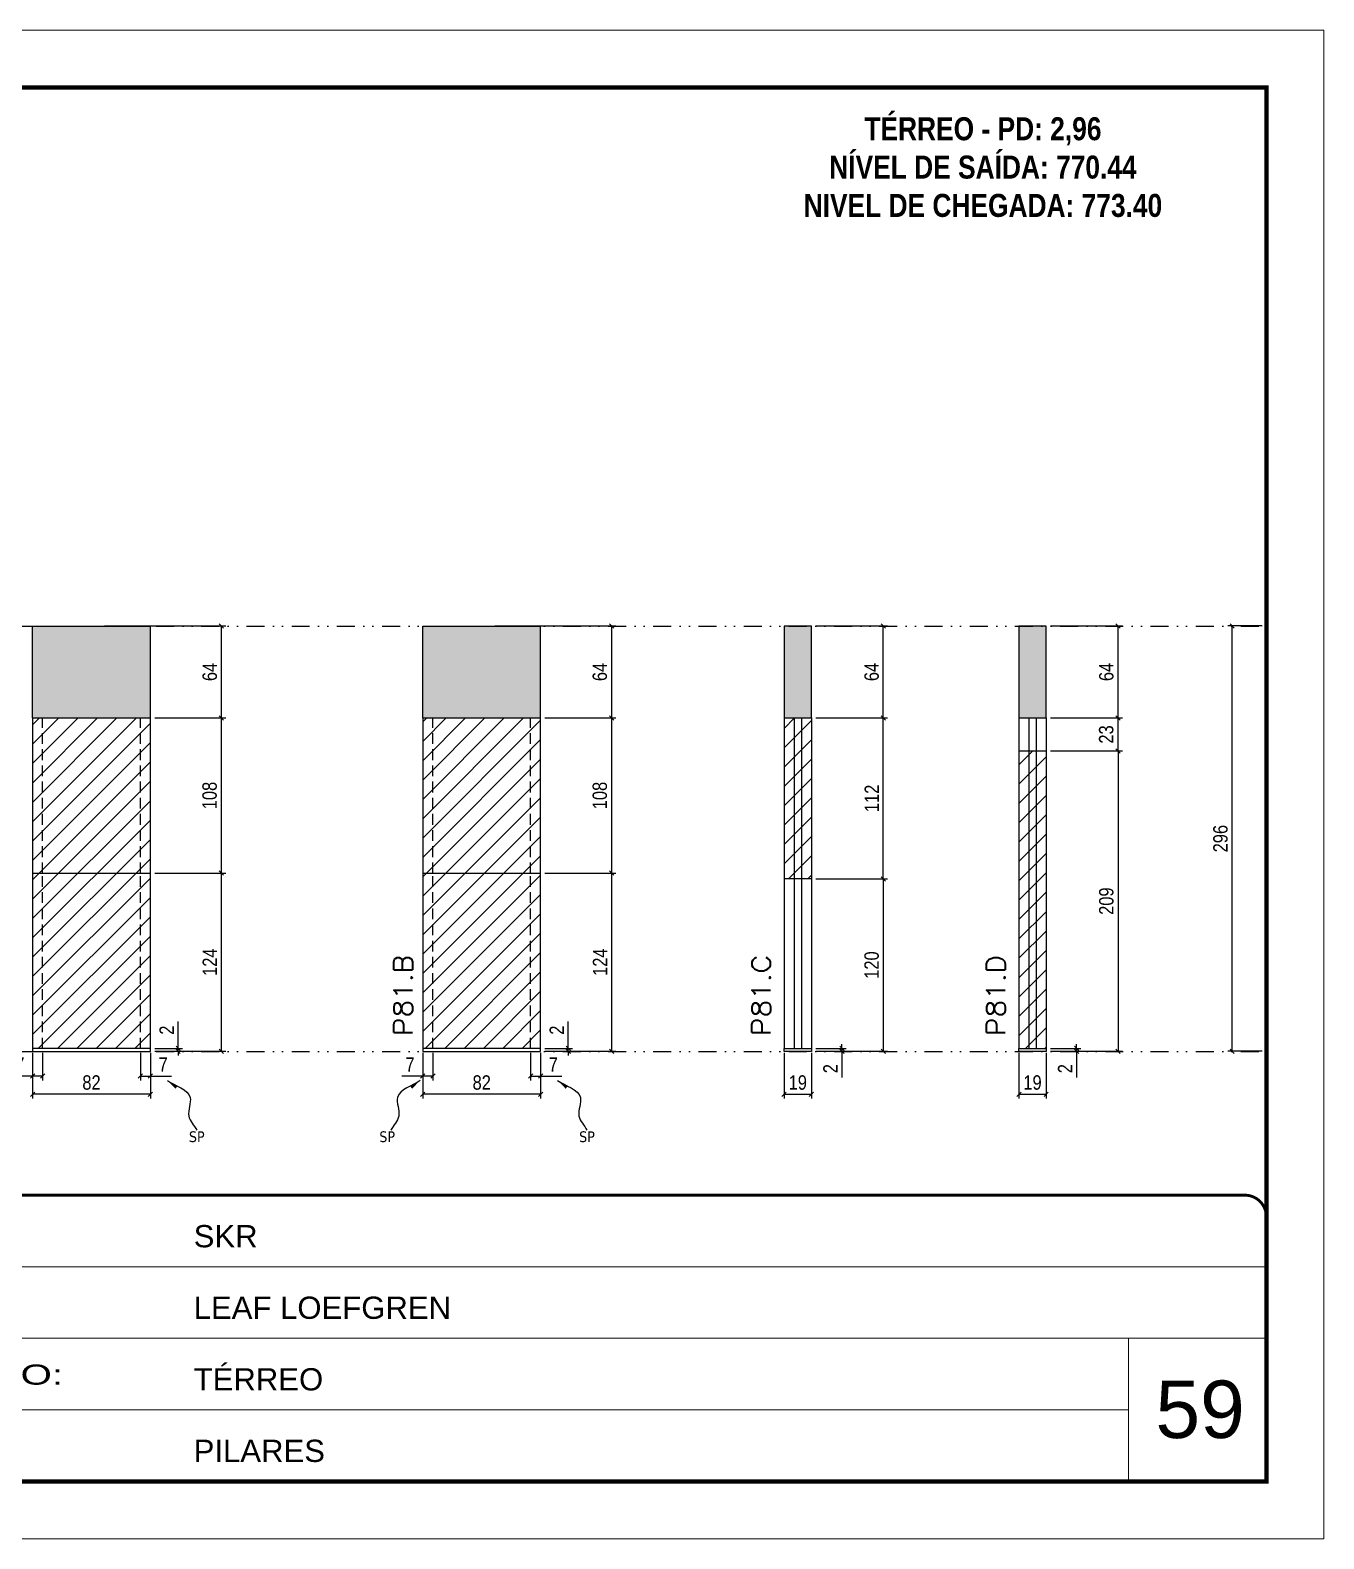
# Model space of a CAD drawing. Extents: x 14400 to 27878, y -21631 to 6985.
# Drawn here: x 18168 to 19068, y -10145 to -9095 of the extents above; entities that cross this region are included whole.
import ezdxf

# ---------------------------------------------------------------- set-up
doc = ezdxf.new("R2010")
doc.units = 0
for name, pattern in [('CONTINUO', [0]), ('DASHED', [0.75, 0.5, -0.25]), ('DIVIDE2', [0.625, 0.25, -0.125, 0, -0.125, 0, -0.125]), ('HIDDEN', [0.375, 0.25, -0.125])]:
    doc.linetypes.add(name, pattern=pattern)
for name, color, linetype, lineweight in [('CARIMBO', 255, 'Continuous', 9), ('Folhas', 255, 'Continuous', 9), ('Hachura', 251, 'Continuous', 9), ('SARRAFO DE PRESSAO', 251, 'DASHED', 9), ('Texto Seção', 7, 'Continuous', 15)]:
    doc.layers.add(name, color=color, linetype=linetype, lineweight=lineweight)
for name, color, linetype in [('COTA', 241, 'Continuous'), ('NOMENCLATURA', 7, 'Continuous'), ('Nível', 160, 'Continuous'), ('Painéis', 200, 'Continuous'), ('SARR_2.2x7', 40, 'Continuous'), ('Sarrafo de Pressão', 42, 'HIDDEN'), ('texto', 7, 'Continuous')]:
    doc.layers.add(name, color=color, linetype=linetype)
doc.styles.add('ARIAL', font='arial.ttf')
doc.styles.add('COTA TECNICA', font='techl___.ttf', dxfattribs={"height": 10})
doc.styles.add('COTA TECNICA-50', font='techl___.ttf', dxfattribs={"height": 10})
doc.styles.add('REGUA-120', font='ROMANS.shx', dxfattribs={"height": 15})
doc.styles.add('ROMANC', font='techb___.ttf', dxfattribs={"height": 2.5})
doc.styles.get("Standard").update_dxf_attribs({"font": 'arial.ttf'})
doc.styles.add('Tecnologia', font='')
doc.styles.get('Tecnologia').set_extended_font_data('Forgotten Futurist')
doc.dimstyles.new('COTA PAINEL-50', dxfattribs={"dimtxt": 10, "dimasz": 3, "dimexe": 3, "dimexo": 3, "dimgap": 3, "dimtad": 1, "dimdec": 1, "dimzin": 12, "dimdsep": 46, "dimtxsty": 'COTA TECNICA-50', "dimblk1": 'OBLIQUE', "dimblk2": 'OBLIQUE', "dimsah": 1, "dimcen": 0.9, "dimclrd": 4, "dimclre": 4, "dimclrt": 240, "dimadec": 1, "dimazin": 3, "dimtfac": 1, "dimtdec": 1, "dimtmove": 0, "dimatfit": 3, "dimfxl": 1, "dimtolj": 1, "dimtzin": 12, "dimarcsym": 0})
doc.dimstyles.new('PAINEL', dxfattribs={"dimtxt": 10, "dimasz": 3, "dimexe": 3, "dimexo": 3, "dimgap": 3, "dimtad": 1, "dimdec": 1, "dimzin": 12, "dimdsep": 46, "dimtxsty": 'COTA TECNICA', "dimblk1": 'OBLIQUE', "dimblk2": 'OBLIQUE', "dimsah": 1, "dimcen": 0.9, "dimclrd": 4, "dimclre": 4, "dimclrt": 240, "dimadec": 1, "dimazin": 3, "dimtfac": 1, "dimtdec": 1, "dimtmove": 0, "dimatfit": 3, "dimfxl": 1, "dimtolj": 1, "dimtzin": 12, "dimarcsym": 0})
doc.dimstyles.get("Standard").update_dxf_attribs({"dimtxt": 0.18, "dimasz": 0.18, "dimexe": 0.18, "dimexo": 0.0625, "dimgap": 0.09, "dimtad": 0, "dimtih": 1, "dimtoh": 1, "dimdec": 4, "dimzin": 0, "dimdsep": 46, "dimtxsty": 'Standard', "dimcen": 0.09, "dimadec": 0, "dimazin": 0, "dimtfac": 1, "dimtdec": 4, "dimtofl": 0, "dimtmove": 0, "dimatfit": 3, "dimfxl": 1, "dimtolj": 1, "dimtzin": 0, "dimarcsym": 0})

# ---------------------------------------------------------------- blocks, each defined once
blk = doc.blocks.new('9999999999')
at = {"color": 30, "linetype": 'CONTINUO'}
for p, q in [((98564.6, 34379.6), (99584, 34379.6)), ((98564.6, 34329.8), (99488, 34329.8)), ((99584, 34329.8), (99488, 34329.8)), ((99488, 34329.8), (99488, 34230.2)), ((98564.6, 34280), (99488, 34280))]:
    blk.add_line(p, q, dxfattribs=at)
at = {"color": 30, "linetype": 'CONTINUO', "const_width": 2}
blk.add_lwpolyline([(99584, 34230.2), (99584, 34414.4, 0.414214), (99569, 34429.4), (98229, 34429.4, 0.414214), (98214, 34414.4), (98214, 34245.2, 0.414214), (98229, 34230.2), (99584, 34230.2)], format="xyb", dxfattribs=at)
at = {"layer": 'Folhas'}
blk.add_lwpolyline([(98139, 34190.2), (99624, 34190.2), (99624, 35240.2), (98139, 35240.2)], close=True, dxfattribs=at)
at = {"layer": 'Folhas', "color": 30, "const_width": 3}
blk.add_lwpolyline([(98214, 34230.2), (99584, 34230.2), (99584, 35200.2), (98214, 35200.2)], close=True, dxfattribs=at)
at = {"color": 7, "linetype": 'Continuous', "ltscale": 5, "style": 'ARIAL'}
for s, height, p in [('SKR', 15.48, (98837.7, 34393.1)), ('LEAF LOEFGREN', 15.483, (98837.7, 34343.3)), ('TÉRREO', 15.48, (98837.7, 34293.5)), ('PILARES', 15.48, (98837.7, 34243.7))]:
    blk.add_text(s, height=height, dxfattribs=at).set_placement(p)
at = {"layer": 'Folhas', "color": 7, "style": 'Tecnologia', "width": 1.5}
blk.add_text('PAVIMENTO:', height=14, dxfattribs=at).set_placement((98573.7, 34297.5))
blk = doc.blocks.new('_Oblique')
at = {"color": 0, "linetype": 'ByBlock', "lineweight": -2}
blk.add_line((-0.5, -0.5), (0.5, 0.5), dxfattribs=at)
blk = doc.blocks.new('*D1686')
at = {"layer": 'COTA', "color": 4, "lineweight": -2, "transparency": 16777216}
for p, q in [((18170.1, -9807), (18170.1, -9838.9)), ((18252.1, -9807), (18252.1, -9838.9)), ((18252.1, -9835.9), (18170.1, -9835.9))]:
    blk.add_line(p, q, dxfattribs=at)
at = {"layer": 'Defpoints', "color": 0, "transparency": 16777216}
for p in [(18170.1, -9804), (18252.1, -9804), (18170.1, -9835.9)]:
    blk.add_point(p, dxfattribs=at)
at = {"layer": 'COTA', "color": 4, "lineweight": -2, "transparency": 16777216, "xscale": 3, "yscale": 3, "zscale": 3, "rotation": 180}
blk.add_blockref('_Oblique', (18170.1, -9835.9), dxfattribs=at)
at = {"layer": 'COTA', "color": 4, "lineweight": -2, "transparency": 16777216, "xscale": 3, "yscale": 3, "zscale": 3}
blk.add_blockref('_Oblique', (18252.1, -9835.9), dxfattribs=at)
at = {"layer": 'COTA', "color": 240, "transparency": 16777216, "insert": (18211.1, -9827.8), "char_height": 10, "attachment_point": 5, "style": 'COTA TECNICA'}
blk.add_mtext('\\A1;82', dxfattribs=at)
blk = doc.blocks.new('*D1687')
at = {"layer": 'COTA', "color": 4, "lineweight": -2, "transparency": 16777216}
for p, q in [((18245.1, -9807), (18245.1, -9826.3)), ((18252.1, -9809), (18252.1, -9826.3)), ((18245.1, -9823.3), (18252.1, -9823.3)), ((18252.1, -9823.3), (18266.8, -9823.3))]:
    blk.add_line(p, q, dxfattribs=at)
at = {"layer": 'Defpoints', "color": 0, "transparency": 16777216}
for p in [(18245.1, -9804), (18252.1, -9806), (18252.1, -9823.3)]:
    blk.add_point(p, dxfattribs=at)
at = {"layer": 'COTA', "color": 4, "lineweight": -2, "transparency": 16777216, "xscale": 3, "yscale": 3, "zscale": 3, "rotation": 180}
blk.add_blockref('_Oblique', (18245.1, -9823.3), dxfattribs=at)
at = {"layer": 'COTA', "color": 4, "lineweight": -2, "transparency": 16777216, "xscale": 3, "yscale": 3, "zscale": 3}
blk.add_blockref('_Oblique', (18252.1, -9823.3), dxfattribs=at)
at = {"layer": 'COTA', "color": 240, "transparency": 16777216, "insert": (18261, -9815.2), "char_height": 10, "attachment_point": 5, "style": 'COTA TECNICA-50'}
blk.add_mtext('\\A1;7', dxfattribs=at)
blk = doc.blocks.new('*D1688')
at = {"layer": 'COTA', "color": 4, "lineweight": -2, "transparency": 16777216}
for p, q in [((18170.1, -9809), (18170.1, -9826.3)), ((18177.1, -9807), (18177.1, -9826.3)), ((18170.1, -9823.3), (18155.4, -9823.3)), ((18177.1, -9823.3), (18170.1, -9823.3))]:
    blk.add_line(p, q, dxfattribs=at)
at = {"layer": 'Defpoints', "color": 0, "transparency": 16777216}
for p in [(18170.1, -9806), (18177.1, -9804), (18170.1, -9823.3)]:
    blk.add_point(p, dxfattribs=at)
at = {"layer": 'COTA', "color": 4, "lineweight": -2, "transparency": 16777216, "xscale": 3, "yscale": 3, "zscale": 3, "rotation": 180}
blk.add_blockref('_Oblique', (18170.1, -9823.3), dxfattribs=at)
at = {"layer": 'COTA', "color": 4, "lineweight": -2, "transparency": 16777216, "xscale": 3, "yscale": 3, "zscale": 3}
blk.add_blockref('_Oblique', (18177.1, -9823.3), dxfattribs=at)
at = {"layer": 'COTA', "color": 240, "transparency": 16777216, "insert": (18161.2, -9815.2), "char_height": 10, "attachment_point": 5, "style": 'COTA TECNICA-50'}
blk.add_mtext('\\A1;7', dxfattribs=at)
blk = doc.blocks.new('*D1689')
at = {"layer": 'COTA', "color": 4, "lineweight": -2, "transparency": 16777216}
for p, q in [((18271.4, -9804), (18271.4, -9785.2)), ((18255.1, -9804), (18274.4, -9804)), ((18255.1, -9806), (18274.4, -9806)), ((18271.4, -9806), (18271.4, -9804)), ((18271.4, -9806), (18271.4, -9809))]:
    blk.add_line(p, q, dxfattribs=at)
at = {"layer": 'Defpoints', "color": 0, "transparency": 16777216}
for p in [(18252.1, -9804), (18252.1, -9806), (18271.4, -9806)]:
    blk.add_point(p, dxfattribs=at)
at = {"layer": 'COTA', "color": 4, "lineweight": -2, "transparency": 16777216, "xscale": 3, "yscale": 3, "zscale": 3}
for p, rotation in [((18271.4, -9804), 270), ((18271.4, -9806), 90)]:
    blk.add_blockref('_Oblique', p, dxfattribs=dict(at, rotation=rotation))
at = {"layer": 'COTA', "color": 240, "transparency": 16777216, "insert": (18263.4, -9791.3), "char_height": 10, "attachment_point": 5, "rotation": 90, "style": 'COTA TECNICA-50'}
blk.add_mtext('\\A1;2', dxfattribs=at)
blk = doc.blocks.new('*D1690')
at = {"layer": 'COTA', "color": 4, "lineweight": -2, "transparency": 16777216}
for p, q in [((18220.1, -9510), (18304.5, -9510)), ((18301.5, -9574), (18301.5, -9510)), ((18255.1, -9574), (18304.5, -9574))]:
    blk.add_line(p, q, dxfattribs=at)
at = {"layer": 'Defpoints', "color": 0, "transparency": 16777216}
for p in [(18217.1, -9510), (18301.5, -9510), (18252.1, -9574)]:
    blk.add_point(p, dxfattribs=at)
at = {"layer": 'COTA', "color": 4, "lineweight": -2, "transparency": 16777216, "xscale": 3, "yscale": 3, "zscale": 3}
for p, rotation in [((18301.5, -9510), 90), ((18301.5, -9574), 270)]:
    blk.add_blockref('_Oblique', p, dxfattribs=dict(at, rotation=rotation))
at = {"layer": 'COTA', "color": 240, "transparency": 16777216, "insert": (18293.4, -9542), "char_height": 10, "attachment_point": 5, "rotation": 90, "style": 'COTA TECNICA-50'}
blk.add_mtext('\\A1;64', dxfattribs=at)
blk = doc.blocks.new('*D1691')
at = {"layer": 'COTA', "color": 4, "linetype": 'ByBlock', "lineweight": -2, "transparency": 16777216}
for p, q in [((18255.1, -9682), (18304.5, -9682)), ((18301.5, -9806), (18301.5, -9682)), ((18255.1, -9806), (18304.5, -9806))]:
    blk.add_line(p, q, dxfattribs=at)
at = {"layer": 'Defpoints', "color": 0, "linetype": 'ByBlock', "transparency": 16777216}
for p in [(18252.1, -9682), (18301.5, -9682), (18252.1, -9806)]:
    blk.add_point(p, dxfattribs=at)
at = {"layer": 'COTA', "color": 4, "linetype": 'ByBlock', "lineweight": -2, "transparency": 16777216, "xscale": 3, "yscale": 3, "zscale": 3}
for p, rotation in [((18301.5, -9682), 90), ((18301.5, -9806), 270)]:
    blk.add_blockref('_Oblique', p, dxfattribs=dict(at, rotation=rotation))
at = {"layer": 'COTA', "color": 240, "linetype": 'ByBlock', "transparency": 16777216, "insert": (18293.4, -9744), "char_height": 10, "attachment_point": 5, "rotation": 90, "style": 'COTA TECNICA'}
blk.add_mtext('\\A1;124', dxfattribs=at)
blk = doc.blocks.new('*D1692')
at = {"layer": 'COTA', "color": 4, "linetype": 'ByBlock', "lineweight": -2, "transparency": 16777216}
for p, q in [((18255.1, -9682), (18304.5, -9682)), ((18301.5, -9806), (18301.5, -9682)), ((18255.1, -9806), (18304.5, -9806))]:
    blk.add_line(p, q, dxfattribs=at)
at = {"layer": 'Defpoints', "color": 0, "linetype": 'ByBlock', "transparency": 16777216}
for p in [(18252.1, -9682), (18301.5, -9682), (18252.1, -9806)]:
    blk.add_point(p, dxfattribs=at)
at = {"layer": 'COTA', "color": 4, "linetype": 'ByBlock', "lineweight": -2, "transparency": 16777216, "xscale": 3, "yscale": 3, "zscale": 3}
for p, rotation in [((18301.5, -9682), 90), ((18301.5, -9806), 270)]:
    blk.add_blockref('_Oblique', p, dxfattribs=dict(at, rotation=rotation))
at = {"layer": 'COTA', "color": 240, "linetype": 'ByBlock', "transparency": 16777216, "insert": (18293.4, -9744), "char_height": 10, "attachment_point": 5, "rotation": 90, "style": 'COTA TECNICA'}
blk.add_mtext('\\A1;124', dxfattribs=at)
blk = doc.blocks.new('*D2408')
at = {"layer": 'COTA', "color": 4, "lineweight": -2, "transparency": 16777216}
for p, q in [((19025.5, -9510), (19001.7, -9510)), ((19004.7, -9806), (19004.7, -9510)), ((19025.5, -9806), (19001.7, -9806))]:
    blk.add_line(p, q, dxfattribs=at)
at = {"layer": 'Defpoints', "color": 0, "transparency": 16777216}
for p in [(19004.7, -9510), (19028.5, -9510), (19028.5, -9806)]:
    blk.add_point(p, dxfattribs=at)
at = {"layer": 'COTA', "color": 4, "lineweight": -2, "transparency": 16777216, "xscale": 3, "yscale": 3, "zscale": 3}
for p, rotation in [((19004.7, -9510), 90), ((19004.7, -9806), 270)]:
    blk.add_blockref('_Oblique', p, dxfattribs=dict(at, rotation=rotation))
at = {"layer": 'COTA', "color": 240, "transparency": 16777216, "insert": (18996.6, -9658), "char_height": 10, "attachment_point": 5, "rotation": 90, "style": 'COTA TECNICA'}
blk.add_mtext('\\A1;296', dxfattribs=at)
blk = doc.blocks.new('*D2409')
at = {"layer": 'COTA', "color": 4, "lineweight": -2, "transparency": 16777216}
for p, q in [((18255.1, -9574), (18304.5, -9574)), ((18301.5, -9682), (18301.5, -9574)), ((18255.1, -9682), (18304.5, -9682))]:
    blk.add_line(p, q, dxfattribs=at)
at = {"layer": 'Defpoints', "color": 0, "transparency": 16777216}
for p in [(18252.1, -9574), (18301.5, -9574), (18252.1, -9682)]:
    blk.add_point(p, dxfattribs=at)
at = {"layer": 'COTA', "color": 4, "lineweight": -2, "transparency": 16777216, "xscale": 3, "yscale": 3, "zscale": 3}
for p, rotation in [((18301.5, -9574), 90), ((18301.5, -9682), 270)]:
    blk.add_blockref('_Oblique', p, dxfattribs=dict(at, rotation=rotation))
at = {"layer": 'COTA', "color": 240, "transparency": 16777216, "insert": (18293.3, -9628), "char_height": 10, "attachment_point": 5, "rotation": 90, "style": 'COTA TECNICA'}
blk.add_mtext('\\A1;108', dxfattribs=at)
blk = doc.blocks.new('*D2410')
at = {"layer": 'COTA', "color": 4, "lineweight": -2, "transparency": 16777216}
for p, q in [((18441.6, -9807), (18441.6, -9838.9)), ((18523.6, -9807), (18523.6, -9838.9)), ((18523.6, -9835.9), (18441.6, -9835.9))]:
    blk.add_line(p, q, dxfattribs=at)
at = {"layer": 'Defpoints', "color": 0, "transparency": 16777216}
for p in [(18441.6, -9804), (18523.6, -9804), (18441.6, -9835.9)]:
    blk.add_point(p, dxfattribs=at)
at = {"layer": 'COTA', "color": 4, "lineweight": -2, "transparency": 16777216, "xscale": 3, "yscale": 3, "zscale": 3, "rotation": 180}
blk.add_blockref('_Oblique', (18441.6, -9835.9), dxfattribs=at)
at = {"layer": 'COTA', "color": 4, "lineweight": -2, "transparency": 16777216, "xscale": 3, "yscale": 3, "zscale": 3}
blk.add_blockref('_Oblique', (18523.6, -9835.9), dxfattribs=at)
at = {"layer": 'COTA', "color": 240, "transparency": 16777216, "insert": (18482.6, -9827.8), "char_height": 10, "attachment_point": 5, "style": 'COTA TECNICA'}
blk.add_mtext('\\A1;82', dxfattribs=at)
blk = doc.blocks.new('*D2411')
at = {"layer": 'COTA', "color": 4, "lineweight": -2, "transparency": 16777216}
for p, q in [((18516.6, -9807), (18516.6, -9826.3)), ((18523.6, -9809), (18523.6, -9826.3)), ((18516.6, -9823.3), (18523.6, -9823.3)), ((18523.6, -9823.3), (18538.3, -9823.3))]:
    blk.add_line(p, q, dxfattribs=at)
at = {"layer": 'Defpoints', "color": 0, "transparency": 16777216}
for p in [(18516.6, -9804), (18523.6, -9806), (18523.6, -9823.3)]:
    blk.add_point(p, dxfattribs=at)
at = {"layer": 'COTA', "color": 4, "lineweight": -2, "transparency": 16777216, "xscale": 3, "yscale": 3, "zscale": 3, "rotation": 180}
blk.add_blockref('_Oblique', (18516.6, -9823.3), dxfattribs=at)
at = {"layer": 'COTA', "color": 4, "lineweight": -2, "transparency": 16777216, "xscale": 3, "yscale": 3, "zscale": 3}
blk.add_blockref('_Oblique', (18523.6, -9823.3), dxfattribs=at)
at = {"layer": 'COTA', "color": 240, "transparency": 16777216, "insert": (18532.4, -9815.2), "char_height": 10, "attachment_point": 5, "style": 'COTA TECNICA-50'}
blk.add_mtext('\\A1;7', dxfattribs=at)
blk = doc.blocks.new('*D2412')
at = {"layer": 'COTA', "color": 4, "lineweight": -2, "transparency": 16777216}
for p, q in [((18441.6, -9809), (18441.6, -9826.3)), ((18448.6, -9807), (18448.6, -9826.3)), ((18441.6, -9823.3), (18426.9, -9823.3)), ((18448.6, -9823.3), (18441.6, -9823.3))]:
    blk.add_line(p, q, dxfattribs=at)
at = {"layer": 'Defpoints', "color": 0, "transparency": 16777216}
for p in [(18441.6, -9806), (18448.6, -9804), (18441.6, -9823.3)]:
    blk.add_point(p, dxfattribs=at)
at = {"layer": 'COTA', "color": 4, "lineweight": -2, "transparency": 16777216, "xscale": 3, "yscale": 3, "zscale": 3, "rotation": 180}
blk.add_blockref('_Oblique', (18441.6, -9823.3), dxfattribs=at)
at = {"layer": 'COTA', "color": 4, "lineweight": -2, "transparency": 16777216, "xscale": 3, "yscale": 3, "zscale": 3}
blk.add_blockref('_Oblique', (18448.6, -9823.3), dxfattribs=at)
at = {"layer": 'COTA', "color": 240, "transparency": 16777216, "insert": (18432.7, -9815.2), "char_height": 10, "attachment_point": 5, "style": 'COTA TECNICA-50'}
blk.add_mtext('\\A1;7', dxfattribs=at)
blk = doc.blocks.new('*D2413')
at = {"layer": 'COTA', "color": 4, "lineweight": -2, "transparency": 16777216}
for p, q in [((18542.8, -9804), (18542.8, -9785.2)), ((18526.6, -9804), (18545.8, -9804)), ((18526.6, -9806), (18545.8, -9806)), ((18542.8, -9806), (18542.8, -9804)), ((18542.8, -9806), (18542.8, -9809))]:
    blk.add_line(p, q, dxfattribs=at)
at = {"layer": 'Defpoints', "color": 0, "transparency": 16777216}
for p in [(18523.6, -9804), (18523.6, -9806), (18542.8, -9806)]:
    blk.add_point(p, dxfattribs=at)
at = {"layer": 'COTA', "color": 4, "lineweight": -2, "transparency": 16777216, "xscale": 3, "yscale": 3, "zscale": 3}
for p, rotation in [((18542.8, -9804), 270), ((18542.8, -9806), 90)]:
    blk.add_blockref('_Oblique', p, dxfattribs=dict(at, rotation=rotation))
at = {"layer": 'COTA', "color": 240, "transparency": 16777216, "insert": (18534.8, -9791.3), "char_height": 10, "attachment_point": 5, "rotation": 90, "style": 'COTA TECNICA-50'}
blk.add_mtext('\\A1;2', dxfattribs=at)
blk = doc.blocks.new('*D2414')
at = {"layer": 'COTA', "color": 4, "lineweight": -2, "transparency": 16777216}
for p, q in [((18491.6, -9510), (18576, -9510)), ((18573, -9574), (18573, -9510)), ((18526.6, -9574), (18576, -9574))]:
    blk.add_line(p, q, dxfattribs=at)
at = {"layer": 'Defpoints', "color": 0, "transparency": 16777216}
for p in [(18488.6, -9510), (18573, -9510), (18523.6, -9574)]:
    blk.add_point(p, dxfattribs=at)
at = {"layer": 'COTA', "color": 4, "lineweight": -2, "transparency": 16777216, "xscale": 3, "yscale": 3, "zscale": 3}
for p, rotation in [((18573, -9510), 90), ((18573, -9574), 270)]:
    blk.add_blockref('_Oblique', p, dxfattribs=dict(at, rotation=rotation))
at = {"layer": 'COTA', "color": 240, "transparency": 16777216, "insert": (18564.8, -9542), "char_height": 10, "attachment_point": 5, "rotation": 90, "style": 'COTA TECNICA-50'}
blk.add_mtext('\\A1;64', dxfattribs=at)
blk = doc.blocks.new('*D2415')
at = {"layer": 'COTA', "color": 4, "linetype": 'ByBlock', "lineweight": -2, "transparency": 16777216}
for p, q in [((18526.6, -9682), (18576, -9682)), ((18573, -9806), (18573, -9682)), ((18526.6, -9806), (18576, -9806))]:
    blk.add_line(p, q, dxfattribs=at)
at = {"layer": 'Defpoints', "color": 0, "linetype": 'ByBlock', "transparency": 16777216}
for p in [(18523.6, -9682), (18573, -9682), (18523.6, -9806)]:
    blk.add_point(p, dxfattribs=at)
at = {"layer": 'COTA', "color": 4, "linetype": 'ByBlock', "lineweight": -2, "transparency": 16777216, "xscale": 3, "yscale": 3, "zscale": 3}
for p, rotation in [((18573, -9682), 90), ((18573, -9806), 270)]:
    blk.add_blockref('_Oblique', p, dxfattribs=dict(at, rotation=rotation))
at = {"layer": 'COTA', "color": 240, "linetype": 'ByBlock', "transparency": 16777216, "insert": (18564.9, -9744), "char_height": 10, "attachment_point": 5, "rotation": 90, "style": 'COTA TECNICA'}
blk.add_mtext('\\A1;124', dxfattribs=at)
blk = doc.blocks.new('*D2416')
at = {"layer": 'COTA', "color": 4, "linetype": 'ByBlock', "lineweight": -2, "transparency": 16777216}
for p, q in [((18526.6, -9682), (18576, -9682)), ((18573, -9806), (18573, -9682)), ((18526.6, -9806), (18576, -9806))]:
    blk.add_line(p, q, dxfattribs=at)
at = {"layer": 'Defpoints', "color": 0, "linetype": 'ByBlock', "transparency": 16777216}
for p in [(18523.6, -9682), (18573, -9682), (18523.6, -9806)]:
    blk.add_point(p, dxfattribs=at)
at = {"layer": 'COTA', "color": 4, "linetype": 'ByBlock', "lineweight": -2, "transparency": 16777216, "xscale": 3, "yscale": 3, "zscale": 3}
for p, rotation in [((18573, -9682), 90), ((18573, -9806), 270)]:
    blk.add_blockref('_Oblique', p, dxfattribs=dict(at, rotation=rotation))
at = {"layer": 'COTA', "color": 240, "linetype": 'ByBlock', "transparency": 16777216, "insert": (18564.9, -9744), "char_height": 10, "attachment_point": 5, "rotation": 90, "style": 'COTA TECNICA'}
blk.add_mtext('\\A1;124', dxfattribs=at)
blk = doc.blocks.new('*D2417')
at = {"layer": 'COTA', "color": 4, "lineweight": -2, "transparency": 16777216}
for p, q in [((18526.6, -9574), (18576, -9574)), ((18573, -9682), (18573, -9574)), ((18526.6, -9682), (18576, -9682))]:
    blk.add_line(p, q, dxfattribs=at)
at = {"layer": 'Defpoints', "color": 0, "transparency": 16777216}
for p in [(18523.6, -9574), (18573, -9574), (18523.6, -9682)]:
    blk.add_point(p, dxfattribs=at)
at = {"layer": 'COTA', "color": 4, "lineweight": -2, "transparency": 16777216, "xscale": 3, "yscale": 3, "zscale": 3}
for p, rotation in [((18573, -9574), 90), ((18573, -9682), 270)]:
    blk.add_blockref('_Oblique', p, dxfattribs=dict(at, rotation=rotation))
at = {"layer": 'COTA', "color": 240, "transparency": 16777216, "insert": (18564.8, -9628), "char_height": 10, "attachment_point": 5, "rotation": 90, "style": 'COTA TECNICA'}
blk.add_mtext('\\A1;108', dxfattribs=at)
blk = doc.blocks.new('*D2418')
at = {"layer": 'COTA', "color": 4, "lineweight": -2, "transparency": 16777216}
for p, q in [((18856.3, -9807), (18856.3, -9838.9)), ((18875.3, -9807), (18875.3, -9838.9)), ((18856.3, -9835.9), (18875.3, -9835.9))]:
    blk.add_line(p, q, dxfattribs=at)
at = {"layer": 'Defpoints', "color": 0, "transparency": 16777216}
for p in [(18856.3, -9804), (18875.3, -9804), (18875.3, -9835.9)]:
    blk.add_point(p, dxfattribs=at)
at = {"layer": 'COTA', "color": 4, "lineweight": -2, "transparency": 16777216, "xscale": 3, "yscale": 3, "zscale": 3, "rotation": 180}
blk.add_blockref('_Oblique', (18856.3, -9835.9), dxfattribs=at)
at = {"layer": 'COTA', "color": 4, "lineweight": -2, "transparency": 16777216, "xscale": 3, "yscale": 3, "zscale": 3}
blk.add_blockref('_Oblique', (18875.3, -9835.9), dxfattribs=at)
at = {"layer": 'COTA', "color": 240, "transparency": 16777216, "insert": (18865.8, -9827.8), "char_height": 10, "attachment_point": 5, "style": 'COTA TECNICA'}
blk.add_mtext('\\A1;19', dxfattribs=at)
blk = doc.blocks.new('*D2419')
at = {"layer": 'COTA', "color": 4, "lineweight": -2, "transparency": 16777216}
for p, q in [((18878.3, -9804), (18899.5, -9804)), ((18878.3, -9806), (18899.5, -9806)), ((18896.5, -9804), (18896.5, -9801)), ((18896.5, -9804), (18896.5, -9806)), ((18896.5, -9806), (18896.5, -9824.2))]:
    blk.add_line(p, q, dxfattribs=at)
at = {"layer": 'Defpoints', "color": 0, "transparency": 16777216}
for p in [(18875.3, -9804), (18875.3, -9806), (18896.5, -9804)]:
    blk.add_point(p, dxfattribs=at)
at = {"layer": 'COTA', "color": 4, "lineweight": -2, "transparency": 16777216, "xscale": 3, "yscale": 3, "zscale": 3}
for p, rotation in [((18896.5, -9804), 270), ((18896.5, -9806), 90)]:
    blk.add_blockref('_Oblique', p, dxfattribs=dict(at, rotation=rotation))
at = {"layer": 'COTA', "color": 240, "transparency": 16777216, "insert": (18888.5, -9818.1), "char_height": 10, "attachment_point": 5, "rotation": 90, "style": 'COTA TECNICA-50'}
blk.add_mtext('\\A1;2', dxfattribs=at)
blk = doc.blocks.new('*D2420')
at = {"layer": 'COTA', "color": 4, "lineweight": -2, "transparency": 16777216}
for p, q in [((18878.3, -9597), (18928.3, -9597)), ((18925.3, -9597), (18925.3, -9806)), ((18878.3, -9806), (18928.3, -9806))]:
    blk.add_line(p, q, dxfattribs=at)
at = {"layer": 'Defpoints', "color": 0, "transparency": 16777216}
for p in [(18875.3, -9597), (18875.3, -9806), (18925.3, -9806)]:
    blk.add_point(p, dxfattribs=at)
at = {"layer": 'COTA', "color": 4, "lineweight": -2, "transparency": 16777216, "xscale": 3, "yscale": 3, "zscale": 3}
for p, rotation in [((18925.3, -9597), 90), ((18925.3, -9806), 270)]:
    blk.add_blockref('_Oblique', p, dxfattribs=dict(at, rotation=rotation))
at = {"layer": 'COTA', "color": 240, "transparency": 16777216, "insert": (18917.2, -9701.5), "char_height": 10, "attachment_point": 5, "rotation": 90, "style": 'COTA TECNICA'}
blk.add_mtext('\\A1;209', dxfattribs=at)
blk = doc.blocks.new('*D2421')
at = {"layer": 'COTA', "color": 4, "lineweight": -2, "transparency": 16777216}
for p, q in [((18878.3, -9510), (18928.3, -9510)), ((18925.3, -9574), (18925.3, -9510)), ((18878.3, -9574), (18928.3, -9574))]:
    blk.add_line(p, q, dxfattribs=at)
at = {"layer": 'Defpoints', "color": 0, "transparency": 16777216}
for p in [(18875.3, -9510), (18925.3, -9510), (18875.3, -9574)]:
    blk.add_point(p, dxfattribs=at)
at = {"layer": 'COTA', "color": 4, "lineweight": -2, "transparency": 16777216, "xscale": 3, "yscale": 3, "zscale": 3}
for p, rotation in [((18925.3, -9510), 90), ((18925.3, -9574), 270)]:
    blk.add_blockref('_Oblique', p, dxfattribs=dict(at, rotation=rotation))
at = {"layer": 'COTA', "color": 240, "transparency": 16777216, "insert": (18917.2, -9542), "char_height": 10, "attachment_point": 5, "rotation": 90, "style": 'COTA TECNICA'}
blk.add_mtext('\\A1;64', dxfattribs=at)
blk = doc.blocks.new('*D2422')
at = {"layer": 'COTA', "color": 4, "lineweight": -2, "transparency": 16777216}
for p, q in [((18878.3, -9574), (18928.3, -9574)), ((18925.3, -9597), (18925.3, -9574)), ((18878.3, -9597), (18928.3, -9597))]:
    blk.add_line(p, q, dxfattribs=at)
at = {"layer": 'Defpoints', "color": 0, "transparency": 16777216}
for p in [(18875.3, -9574), (18925.3, -9574), (18875.3, -9597)]:
    blk.add_point(p, dxfattribs=at)
at = {"layer": 'COTA', "color": 4, "lineweight": -2, "transparency": 16777216, "xscale": 3, "yscale": 3, "zscale": 3}
for p, rotation in [((18925.3, -9574), 90), ((18925.3, -9597), 270)]:
    blk.add_blockref('_Oblique', p, dxfattribs=dict(at, rotation=rotation))
at = {"layer": 'COTA', "color": 240, "transparency": 16777216, "insert": (18917.1, -9585.5), "char_height": 10, "attachment_point": 5, "rotation": 90, "style": 'COTA TECNICA'}
blk.add_mtext('\\A1;23', dxfattribs=at)
blk = doc.blocks.new('*D2423')
at = {"layer": 'COTA', "color": 4, "lineweight": -2, "transparency": 16777216}
for p, q in [((18693, -9807), (18693, -9838.9)), ((18712, -9807), (18712, -9838.9)), ((18693, -9835.9), (18712, -9835.9))]:
    blk.add_line(p, q, dxfattribs=at)
at = {"layer": 'Defpoints', "color": 0, "transparency": 16777216}
for p in [(18693, -9804), (18712, -9804), (18712, -9835.9)]:
    blk.add_point(p, dxfattribs=at)
at = {"layer": 'COTA', "color": 4, "lineweight": -2, "transparency": 16777216, "xscale": 3, "yscale": 3, "zscale": 3, "rotation": 180}
blk.add_blockref('_Oblique', (18693, -9835.9), dxfattribs=at)
at = {"layer": 'COTA', "color": 4, "lineweight": -2, "transparency": 16777216, "xscale": 3, "yscale": 3, "zscale": 3}
blk.add_blockref('_Oblique', (18712, -9835.9), dxfattribs=at)
at = {"layer": 'COTA', "color": 240, "transparency": 16777216, "insert": (18702.5, -9827.8), "char_height": 10, "attachment_point": 5, "style": 'COTA TECNICA'}
blk.add_mtext('\\A1;19', dxfattribs=at)
blk = doc.blocks.new('*D2424')
at = {"layer": 'COTA', "color": 4, "lineweight": -2, "transparency": 16777216}
for p, q in [((18715, -9804), (18736.2, -9804)), ((18715, -9806), (18736.2, -9806)), ((18733.2, -9804), (18733.2, -9801)), ((18733.2, -9804), (18733.2, -9806)), ((18733.2, -9806), (18733.2, -9824.2))]:
    blk.add_line(p, q, dxfattribs=at)
at = {"layer": 'Defpoints', "color": 0, "transparency": 16777216}
for p in [(18712, -9804), (18712, -9806), (18733.2, -9804)]:
    blk.add_point(p, dxfattribs=at)
at = {"layer": 'COTA', "color": 4, "lineweight": -2, "transparency": 16777216, "xscale": 3, "yscale": 3, "zscale": 3}
for p, rotation in [((18733.2, -9804), 270), ((18733.2, -9806), 90)]:
    blk.add_blockref('_Oblique', p, dxfattribs=dict(at, rotation=rotation))
at = {"layer": 'COTA', "color": 240, "transparency": 16777216, "insert": (18725.2, -9818.1), "char_height": 10, "attachment_point": 5, "rotation": 90, "style": 'COTA TECNICA-50'}
blk.add_mtext('\\A1;2', dxfattribs=at)
blk = doc.blocks.new('*D2425')
at = {"layer": 'COTA', "color": 4, "lineweight": -2, "transparency": 16777216}
for p, q in [((18715, -9686), (18765, -9686)), ((18762, -9686), (18762, -9806)), ((18715, -9806), (18765, -9806))]:
    blk.add_line(p, q, dxfattribs=at)
at = {"layer": 'Defpoints', "color": 0, "transparency": 16777216}
for p in [(18712, -9686), (18712, -9806), (18762, -9806)]:
    blk.add_point(p, dxfattribs=at)
at = {"layer": 'COTA', "color": 4, "lineweight": -2, "transparency": 16777216, "xscale": 3, "yscale": 3, "zscale": 3}
for p, rotation in [((18762, -9686), 90), ((18762, -9806), 270)]:
    blk.add_blockref('_Oblique', p, dxfattribs=dict(at, rotation=rotation))
at = {"layer": 'COTA', "color": 240, "transparency": 16777216, "insert": (18753.9, -9746), "char_height": 10, "attachment_point": 5, "rotation": 90, "style": 'COTA TECNICA'}
blk.add_mtext('\\A1;120', dxfattribs=at)
blk = doc.blocks.new('*D2426')
at = {"layer": 'COTA', "color": 4, "lineweight": -2, "transparency": 16777216}
for p, q in [((18715, -9510), (18765, -9510)), ((18762, -9574), (18762, -9510)), ((18715, -9574), (18765, -9574))]:
    blk.add_line(p, q, dxfattribs=at)
at = {"layer": 'Defpoints', "color": 0, "transparency": 16777216}
for p in [(18712, -9510), (18762, -9510), (18712, -9574)]:
    blk.add_point(p, dxfattribs=at)
at = {"layer": 'COTA', "color": 4, "lineweight": -2, "transparency": 16777216, "xscale": 3, "yscale": 3, "zscale": 3}
for p, rotation in [((18762, -9510), 90), ((18762, -9574), 270)]:
    blk.add_blockref('_Oblique', p, dxfattribs=dict(at, rotation=rotation))
at = {"layer": 'COTA', "color": 240, "transparency": 16777216, "insert": (18753.9, -9542), "char_height": 10, "attachment_point": 5, "rotation": 90, "style": 'COTA TECNICA'}
blk.add_mtext('\\A1;64', dxfattribs=at)
blk = doc.blocks.new('*D2427')
at = {"layer": 'COTA', "color": 4, "lineweight": -2, "transparency": 16777216}
for p, q in [((18715, -9574), (18765, -9574)), ((18762, -9686), (18762, -9574)), ((18715, -9686), (18765, -9686))]:
    blk.add_line(p, q, dxfattribs=at)
at = {"layer": 'Defpoints', "color": 0, "transparency": 16777216}
for p in [(18712, -9574), (18762, -9574), (18712, -9686)]:
    blk.add_point(p, dxfattribs=at)
at = {"layer": 'COTA', "color": 4, "lineweight": -2, "transparency": 16777216, "xscale": 3, "yscale": 3, "zscale": 3}
for p, rotation in [((18762, -9574), 90), ((18762, -9686), 270)]:
    blk.add_blockref('_Oblique', p, dxfattribs=dict(at, rotation=rotation))
at = {"layer": 'COTA', "color": 240, "transparency": 16777216, "insert": (18754, -9630), "char_height": 10, "attachment_point": 5, "rotation": 90, "style": 'COTA TECNICA'}
blk.add_mtext('\\A1;112', dxfattribs=at)

msp = doc.modelspace()

# ---------------------------------------------------------------- hatches: boundary and pattern name
at = {"layer": 'COTA'}
h = msp.add_hatch(dxfattribs=at)
h.set_pattern_fill('AR-CONC', color=256, scale=0.03)
h.paths.add_polyline_path([(18252.11, -9510.04), (18170.11, -9510.04), (18170.11, -9574.04), (18252.11, -9574.04)])
h.paths.add_polyline_path([(18523.58, -9510.04), (18441.58, -9510.04), (18441.58, -9574.04), (18523.58, -9574.04)])
h.paths.add_polyline_path([(18712.04, -9510.04), (18693.04, -9510.04), (18693.04, -9574.04), (18712.04, -9574.04)])
h.paths.add_polyline_path([(18875.32, -9510.04), (18856.32, -9510.04), (18856.32, -9574.04), (18875.32, -9574.04)])
at = {"layer": 'Hachura', "linetype": 'ByBlock'}
h = msp.add_hatch(dxfattribs=at)
h.set_pattern_fill('ANSI31', color=256, scale=3)
h.paths.add_polyline_path([(18252.11, -9574.04), (18170.11, -9574.04), (18170.11, -9682.04), (18252.11, -9682.04)])
h.paths.add_polyline_path([(18252.11, -9682.04), (18170.11, -9682.04), (18170.11, -9804.04), (18252.11, -9804.04)])
h.paths.add_polyline_path([(18523.58, -9682.04), (18441.58, -9682.04), (18441.58, -9804.04), (18523.58, -9804.04)])
h.paths.add_polyline_path([(18523.58, -9574.04), (18441.58, -9574.04), (18441.58, -9682.04), (18523.58, -9682.04)])
h.paths.add_polyline_path([(18712.04, -9574.04), (18693.04, -9574.04), (18693.04, -9686.04), (18712.04, -9686.04)])
h.paths.add_polyline_path([(18875.32, -9597.04), (18856.32, -9597.04), (18856.32, -9804.04), (18875.32, -9804.04)])

# ---------------------------------------------------------------- linework, layer by layer
at = {"layer": 'COTA', "linetype": 'ByBlock'}
for p, q in [((18170.11, -9574.04), (18170.11, -9510.04)), ((18252.11, -9574.04), (18252.11, -9510.04)), ((18441.58, -9574.04), (18441.58, -9510.04)), ((18523.58, -9574.04), (18523.58, -9510.04))]:
    msp.add_line(p, q, dxfattribs=at)
at = {"layer": 'COTA'}
for p, q in [((18170.11, -9510.04), (18252.11, -9510.04)), ((18441.58, -9510.04), (18523.58, -9510.04))]:
    msp.add_line(p, q, dxfattribs=at)
for points in [[(18693.04, -9574.04), (18712.04, -9574.04), (18712.04, -9510.04), (18693.04, -9510.04)], [(18856.32, -9574.04), (18875.32, -9574.04), (18875.32, -9510.04), (18856.32, -9510.04)]]:
    msp.add_lwpolyline(points, close=True, dxfattribs=at)
at = {"layer": 'Nível', "color": 4, "linetype": 'DIVIDE2', "ltscale": 50}
for p, q in [((17658.47, -9510.04), (19028.47, -9510.04)), ((17658.47, -9806.04), (19028.47, -9806.04))]:
    msp.add_line(p, q, dxfattribs=at)
at = {"layer": 'Painéis'}
for p, q in [((18170.11, -9574.04), (18252.11, -9574.04)), ((18170.11, -9574.04), (18170.11, -9804.04)), ((18252.11, -9804.04), (18252.11, -9574.04)), ((18441.58, -9574.04), (18523.58, -9574.04)), ((18441.58, -9574.04), (18441.58, -9804.04)), ((18523.58, -9804.04), (18523.58, -9574.04)), ((18693.04, -9574.04), (18693.04, -9804.04)), ((18693.04, -9574.04), (18712.04, -9574.04)), ((18712.04, -9574.04), (18712.04, -9804.04)), ((18856.32, -9574.04), (18856.32, -9804.04)), ((18856.32, -9574.04), (18875.32, -9574.04)), ((18875.32, -9574.04), (18875.32, -9804.04)), ((18875.32, -9597.04), (18856.32, -9597.04)), ((18170.11, -9682.04), (18252.11, -9682.04)), ((18441.58, -9682.04), (18523.58, -9682.04)), ((18712.04, -9686.04), (18693.04, -9686.04)), ((18693.04, -9804.04), (18712.04, -9804.04)), ((18693.04, -9804.04), (18712.04, -9804.04)), ((18693.04, -9806.04), (18693.04, -9804.04)), ((18712.04, -9806.04), (18693.04, -9806.04)), ((18712.04, -9804.04), (18712.04, -9806.04)), ((18856.32, -9804.04), (18875.32, -9804.04)), ((18856.32, -9804.04), (18875.32, -9804.04)), ((18856.32, -9806.04), (18856.32, -9804.04)), ((18875.32, -9806.04), (18856.32, -9806.04)), ((18875.32, -9804.04), (18875.32, -9806.04))]:
    msp.add_line(p, q, dxfattribs=at)
for points in [[(18252.11, -9804.04), (18170.11, -9804.04), (18170.11, -9806.04), (18252.11, -9806.04)], [(18523.58, -9804.04), (18441.58, -9804.04), (18441.58, -9806.04), (18523.58, -9806.04)]]:
    msp.add_lwpolyline(points, close=True, dxfattribs=at)
at = {"layer": 'SARR_2.2x7'}
for p, q in [((18700.04, -9574.04), (18700.04, -9686.04)), ((18705.04, -9574.04), (18705.04, -9686.04)), ((18863.32, -9574.04), (18863.32, -9597.04)), ((18868.32, -9574.04), (18868.32, -9597.04)), ((18863.32, -9597.04), (18863.32, -9804.04)), ((18868.32, -9597.04), (18868.32, -9804.04)), ((18700.04, -9686.04), (18700.04, -9804.04)), ((18705.04, -9686.04), (18705.04, -9804.04))]:
    msp.add_line(p, q, dxfattribs=at)
at = {"layer": 'Sarrafo de Pressão', "ltscale": 30}
for p, q in [((18177.11, -9574.04), (18177.11, -9574.04)), ((18177.11, -9682.04), (18177.11, -9574.04)), ((18245.11, -9574.04), (18245.11, -9574.04)), ((18245.11, -9682.04), (18245.11, -9574.04)), ((18448.58, -9682.04), (18448.58, -9574.04)), ((18448.58, -9574.04), (18448.58, -9574.04)), ((18516.58, -9682.04), (18516.58, -9574.04)), ((18516.58, -9574.04), (18516.58, -9574.04)), ((18177.11, -9675.37), (18177.11, -9675.37)), ((18245.11, -9675.37), (18245.11, -9675.37)), ((18448.58, -9675.37), (18448.58, -9675.37)), ((18516.58, -9675.37), (18516.58, -9675.37)), ((18177.11, -9804.04), (18177.11, -9682.04)), ((18177.11, -9682.04), (18177.11, -9682.04)), ((18245.11, -9804.04), (18245.11, -9682.04)), ((18245.11, -9682.04), (18245.11, -9682.04)), ((18448.58, -9804.04), (18448.58, -9682.04)), ((18448.58, -9682.04), (18448.58, -9682.04)), ((18516.58, -9804.04), (18516.58, -9682.04)), ((18516.58, -9682.04), (18516.58, -9682.04))]:
    msp.add_line(p, q, dxfattribs=at)

# ---------------------------------------------------------------- block references
at = {"layer": 'SARRAFO DE PRESSAO', "color": 6, "linetype": 'ByBlock'}
msp.add_blockref('9999999999', (-80555.51, -44335.53), dxfattribs=at)

# ---------------------------------------------------------------- texts
at = {"layer": 'CARIMBO', "style": 'ARIAL'}
msp.add_text('59', height=40, dxfattribs=at).set_placement((18951.33, -10075.18))
at = {"layer": 'NOMENCLATURA', "color": 2, "insert": (18831.31, -9129.26), "char_height": 16, "attachment_point": 2, "style": 'ROMANC'}
msp.add_mtext_dynamic_manual_height_columns('\\PTÉRREO - PD: 2,96\\PNÍVEL DE SAÍDA: 770.44\\PNIVEL DE CHEGADA: 773.40', width=432.3511, gutter_width=1, heights=[0], dxfattribs=at)
at = {"layer": 'texto', "color": 0, "char_height": 7.5, "attachment_point": 5}
for insert in [(18284.35, -9865.53), (18416.81, -9865.53), (18555.83, -9865.53)]:
    msp.add_mtext('{\\fTahoma|b0|i0|c0|p34;\\C4;SP}', dxfattribs=dict(at, insert=insert))
at = {"layer": 'Texto Seção', "style": 'REGUA-120', "width": 1.1}
for s, p in [('P81.B', (18434.33, -9795.28)), ('P81.C', (18683.59, -9795.28)), ('P81.D', (18846.87, -9795.28))]:
    msp.add_text(s, height=13, rotation=90, dxfattribs=at).set_placement(p)

# ---------------------------------------------------------------- dimensions: what is measured, and where the dimension line sits
at = {"layer": 'COTA'}
for base, p1, p2, angle, dimstyle, picture, middle in [((18301.47, -9510.04), (18252.11, -9574.04), (18217.11, -9510.04), 90, 'COTA PAINEL-50', '*D1690', (18293.37, -9542.04)), ((18572.95, -9510.04), (18523.58, -9574.04), (18488.58, -9510.04), 90, 'COTA PAINEL-50', '*D2414', (18564.85, -9542.04)), ((18762.03, -9510.04), (18712.04, -9574.04), (18712.04, -9510.04), 90, 'PAINEL', '*D2426', (18753.93, -9542.04)), ((18925.31, -9510.04), (18875.32, -9574.04), (18875.32, -9510.04), 90, 'PAINEL', '*D2421', (18917.21, -9542.04)), ((19004.74, -9510.04), (19028.47, -9806.04), (19028.47, -9510.04), 90, 'PAINEL', '*D2408', (18996.6, -9658.04)), ((18301.47, -9574.04), (18252.11, -9682.04), (18252.11, -9574.04), 90, 'PAINEL', '*D2409', (18293.35, -9628.04)), ((18572.95, -9574.04), (18523.58, -9682.04), (18523.58, -9574.04), 90, 'PAINEL', '*D2417', (18564.83, -9628.04)), ((18762.03, -9574.04), (18712.04, -9686.04), (18712.04, -9574.04), 90, 'PAINEL', '*D2427', (18753.98, -9630.04)), ((18925.31, -9574.04), (18875.32, -9597.04), (18875.32, -9574.04), 90, 'PAINEL', '*D2422', (18917.09, -9585.54)), ((18925.31, -9806.04), (18875.32, -9597.04), (18875.32, -9806.04), 90, 'PAINEL', '*D2420', (18917.18, -9701.54)), ((18762.03, -9806.04), (18712.04, -9686.04), (18712.04, -9806.04), 90, 'PAINEL', '*D2425', (18753.93, -9746.04)), ((18170.11, -9823.28), (18177.11, -9804.04), (18170.11, -9806.04), 180, 'COTA PAINEL-50', '*D1688', (18161.24, -9815.21)), ((18441.58, -9823.28), (18448.58, -9804.04), (18441.58, -9806.04), 180, 'COTA PAINEL-50', '*D2412', (18432.72, -9815.21))]:
    dim = msp.add_linear_dim(base=base, p1=p1, p2=p2, angle=angle, dimstyle=dimstyle, dxfattribs=at)
    dim.commit()
    dim.dimension.update_dxf_attribs({"geometry": picture, "text_midpoint": middle})
at = {"layer": 'COTA', "linetype": 'ByBlock'}
for p1, p2, picture, middle in [((18252.11, -9806.04), (18252.11, -9682.04), '*D1691', (18293.4, -9744.04)), ((18252.11, -9806.04), (18252.11, -9682.04), '*D1692', (18293.4, -9744.04)), ((18523.58, -9806.04), (18523.58, -9682.04), '*D2415', (18564.88, -9744.04)), ((18523.58, -9806.04), (18523.58, -9682.04), '*D2416', (18564.88, -9744.04))]:
    dim = msp.add_aligned_dim(p1=p1, p2=p2, distance=-49.37, dimstyle='PAINEL', dxfattribs=at)
    dim.commit()
    dim.dimension.update_dxf_attribs({"geometry": picture, "text_midpoint": middle})
at = {"layer": 'COTA'}
for base, p1, p2, picture, middle in [((18271.36, -9806.04), (18252.11, -9804.04), (18252.11, -9806.04), '*D1689', (18271.36, -9791.29)), ((18542.84, -9806.04), (18523.58, -9804.04), (18523.58, -9806.04), '*D2413', (18542.84, -9791.29)), ((18733.24, -9804.04), (18712.04, -9806.04), (18712.04, -9804.04), '*D2424', (18733.24, -9818.1)), ((18896.51, -9804.04), (18875.32, -9806.04), (18875.32, -9804.04), '*D2419', (18896.51, -9818.1))]:
    dim = msp.add_linear_dim(base=base, p1=p1, p2=p2, angle=90, dimstyle='COTA PAINEL-50', dxfattribs=at)
    dim.commit()
    dim.dimension.update_dxf_attribs({"geometry": picture, "text_midpoint": middle, "dimtype": 160})
for base, p1, p2, picture, middle in [((18170.11, -9835.94), (18252.11, -9804.04), (18170.11, -9804.04), '*D1686', (18211.11, -9827.84)), ((18441.58, -9835.94), (18523.58, -9804.04), (18441.58, -9804.04), '*D2410', (18482.58, -9827.84))]:
    dim = msp.add_linear_dim(base=base, p1=p1, p2=p2, angle=180, dimstyle='PAINEL', override={"dimarcsym": 2}, dxfattribs=at)
    dim.commit()
    dim.dimension.update_dxf_attribs({"geometry": picture, "text_midpoint": middle})
for base, p1, p2, picture, middle in [((18252.11, -9823.28), (18245.11, -9804.04), (18252.11, -9806.04), '*D1687', (18260.97, -9815.21)), ((18523.58, -9823.28), (18516.58, -9804.04), (18523.58, -9806.04), '*D2411', (18532.45, -9815.21))]:
    dim = msp.add_linear_dim(base=base, p1=p1, p2=p2, dimstyle='COTA PAINEL-50', dxfattribs=at)
    dim.commit()
    dim.dimension.update_dxf_attribs({"geometry": picture, "text_midpoint": middle})
for base, p1, p2, picture, middle in [((18712.04, -9835.94), (18693.04, -9804.04), (18712.04, -9804.04), '*D2423', (18702.54, -9827.85)), ((18875.32, -9835.94), (18856.32, -9804.04), (18875.32, -9804.04), '*D2418', (18865.82, -9827.85))]:
    dim = msp.add_linear_dim(base=base, p1=p1, p2=p2, dimstyle='PAINEL', override={"dimarcsym": 2}, dxfattribs=at)
    dim.commit()
    dim.dimension.update_dxf_attribs({"geometry": picture, "text_midpoint": middle})

# ---------------------------------------------------------------- leaders
at = {"layer": 'COTA', "path_type": 1}
for points in [[(18263.93, -9826.22), (18279.72, -9838.06), (18278.79, -9851.06), (18284.35, -9860.85)], [(18439.76, -9826.22), (18423.97, -9838.06), (18424.9, -9851.06), (18419.34, -9860.85)], [(18535.41, -9826.22), (18551.2, -9838.06), (18550.27, -9851.06), (18555.83, -9860.85)]]:
    msp.add_leader(points, dimstyle='Standard', override={"dimasz": 8}, dxfattribs=at)

doc.saveas('drawing.dxf')
